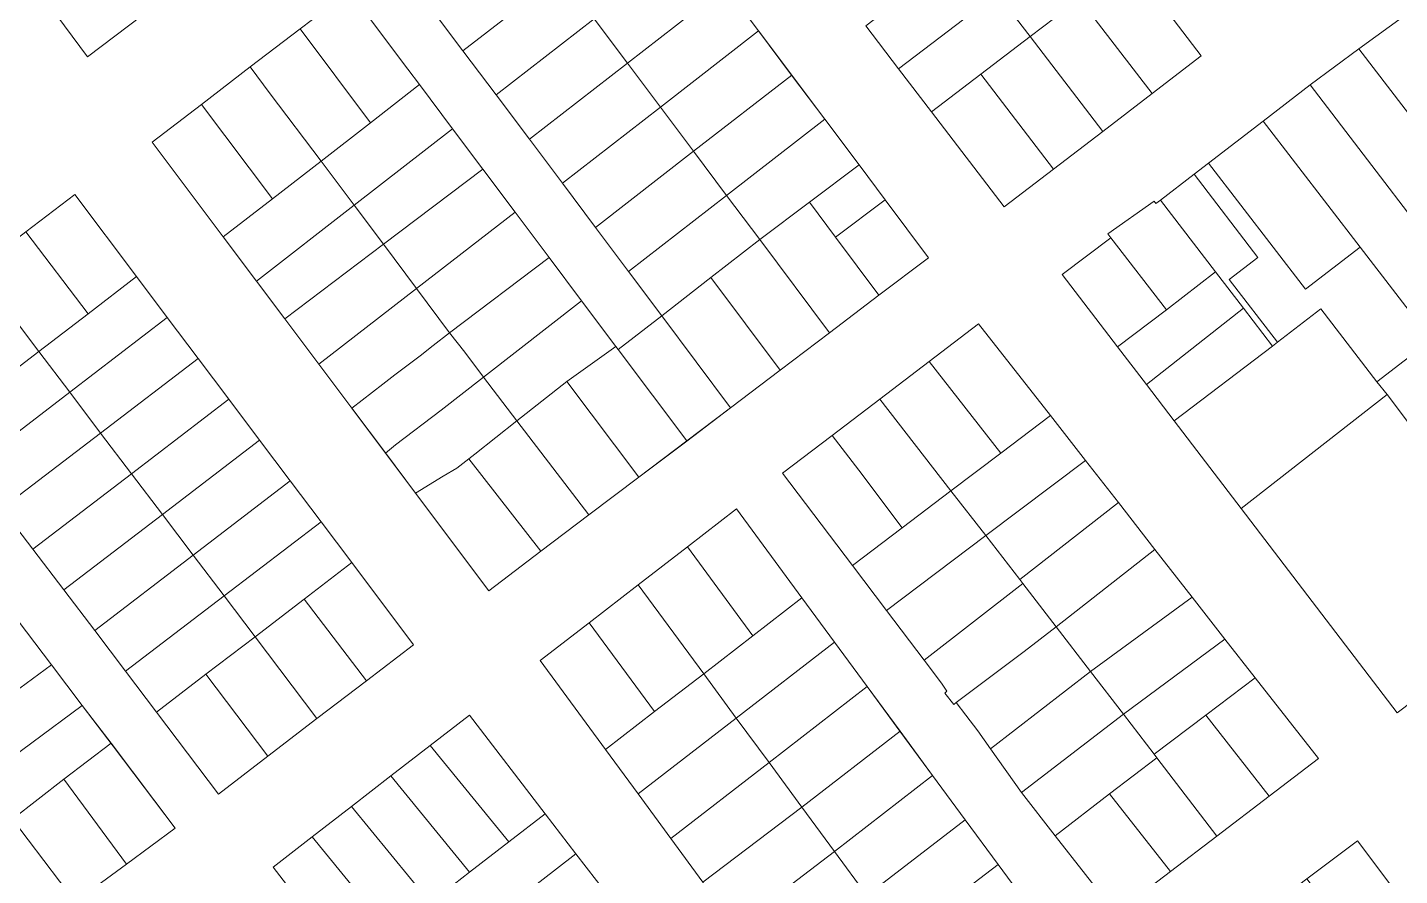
# Model space of a CAD drawing. Header units: metres. Extents: x 3873 to 16340, y -5213 to 3289.
# Drawn here: x 4429 to 4727.4, y 803.4 to 987.9 of the extents above; entities that cross this region are included whole.
import ezdxf

# ---------------------------------------------------------------- set-up
doc = ezdxf.new("R2010")
doc.units = ezdxf.units.M
doc.layers.add('CONTEXTO-MANZANAS', color=8, linetype='Continuous', lineweight=0, plot=False)
doc.layers.add('CONTEXTO-PARCELAS', color=9, linetype='Continuous', lineweight=0, plot=False)

msp = doc.modelspace()

# ---------------------------------------------------------------- linework, layer by layer
at = {"layer": 'CONTEXTO-MANZANAS'}
for points in [[(4485.44, 1080.67), (4493.66, 1086.95), (4505.41, 1095.85), (4521.38, 1075.13), (4537.6, 1053.76), (4525.91, 1044.92), (4517.78, 1038.76), (4509.82, 1032.73), (4501.85, 1026.7), (4493.85, 1020.63), (4485.88, 1014.6), (4477.91, 1008.57), (4469.94, 1002.54), (4462.13, 996.6), (4454, 990.48), (4442.1, 981.45), (4433.75, 992.67), (4426.28, 1002.67)], [(4668.53, 1002.31), (4684.33, 981.66), (4673.61, 973.46), (4662.88, 965.26), (4652.16, 957.06), (4641.44, 948.85), (4625.64, 969.5), (4618.5, 978.84), (4611.36, 988.17)], [(4580.85, 996.7), (4588.03, 987.1), (4595.23, 977.46), (4602.44, 967.88), (4609.89, 957.97), (4615.59, 950.37), (4625.03, 937.76), (4614.22, 929.67), (4603.5, 921.45), (4592.76, 913.31), (4581.97, 905.17), (4572.43, 897.92), (4561.97, 890.04), (4551.12, 881.86), (4540.72, 873.98), (4529.35, 865.35), (4513.41, 886.6), (4506.9, 895.34), (4499.6, 905.04), (4492.38, 914.63), (4485, 924.48), (4478.83, 932.69), (4471.63, 942.29), (4456.16, 962.92), (4466.91, 971.13), (4477.5, 979.26), (4488.35, 987.54), (4499.07, 995.73)], [(4758.91, 862.98), (4726.94, 838.82), (4693.01, 883.22), (4678.44, 902.29), (4672.38, 910.23), (4666.13, 918.38), (4654.07, 934.17), (4664.63, 942.13), (4663.97, 942.98), (4674.1, 950.1), (4674.47, 949.57), (4675.42, 950.3), (4682.74, 955.93), (4685.92, 958.37), (4697.8, 967.51), (4708, 975.35), (4718.6, 983.17), (4728.85, 990.7)], [(4439.32, 951.51), (4452.75, 933.67), (4459.44, 924.79), (4466.13, 915.88), (4472.82, 907.01), (4479.5, 898.13), (4486.19, 889.26), (4492.88, 880.38), (4499.57, 871.48), (4512.97, 853.6), (4502.75, 845.79), (4492, 837.57), (4481.28, 829.38), (4470.57, 821.17), (4457.07, 838.98), (4450.38, 847.85), (4443.66, 856.73), (4436.94, 865.57), (4430.22, 874.42), (4423.5, 883.26)], [(4428.72, 943.42), (4439.32, 951.51)], [(4614.41, 907.04), (4625.13, 915.23), (4635.88, 923.42), (4651.5, 903.45), (4659.13, 893.7), (4666.28, 884.54), (4674.25, 874.32), (4682.31, 864.01), (4689.47, 854.85), (4696.06, 846.42), (4709.78, 828.88), (4699.06, 820.7), (4687.72, 812.04), (4677.6, 804.32), (4665.72, 795.26), (4652.57, 812.1), (4645.19, 821.51), (4638.47, 831.01), (4635.72, 834.88), (4633.1, 838.35), (4631.03, 841.07), (4630.5, 840.67), (4628.53, 843.13), (4629, 843.51), (4627.85, 845.26), (4624.07, 850.26), (4615.85, 861.1), (4608.44, 870.88), (4593.25, 890.92), (4604.03, 899.13), (4614.41, 907.04)], [(4387.16, 911.38), (4401.44, 892.54), (4416.16, 873.13), (4425.19, 861.23), (4434.25, 849.26), (4440.94, 840.42), (4447.66, 831.57), (4461.13, 813.76), (4450.57, 805.95), (4439.41, 797.7), (4428.57, 789.7), (4417.69, 781.67), (4404.6, 798.95), (4400.18, 804.77), (4393.52, 813.56), (4386.35, 823.04), (4372.72, 841.04), (4360.63, 856.98), (4343.72, 879.29), (4352.32, 885.67), (4364.03, 894.35), (4375.78, 903.07), (4387.16, 911.38)], [(4583.25, 883.18), (4597.47, 863.85), (4604.58, 854.18), (4611.69, 844.52), (4618.78, 834.87), (4625.9, 825.19), (4633, 815.54), (4640.11, 805.87), (4654.32, 786.56), (4643.59, 778.37), (4632.85, 770.18), (4611.39, 753.8), (4602.02, 766.54), (4590.17, 782.65), (4583.17, 792.17), (4575.95, 801.99), (4568.95, 811.51), (4561.83, 821.18), (4554.73, 830.84), (4540.51, 850.17), (4551.19, 858.43), (4561.88, 866.68), (4572.56, 874.93), (4583.25, 883.18)], [(4482.44, 805.26), (4490.98, 811.87), (4499.53, 818.48), (4508.07, 825.09), (4516.61, 831.69), (4525.16, 838.3), (4541.61, 816.89), (4548.31, 808.17), (4555.02, 799.45)], [(4718.29, 811.02), (4734.95, 788.85), (4741.8, 779.73), (4748.08, 771.37), (4754.85, 762.36), (4761.42, 753.61), (4767.99, 744.87), (4784.65, 722.69), (4773.38, 714.38), (4762.03, 706.01), (4751.15, 697.99), (4740.27, 689.97), (4723.72, 712.04), (4717.05, 720.93), (4710.46, 729.71), (4703.84, 738.54), (4697.32, 747.24), (4690.58, 756.22), (4674.37, 777.83), (4685.35, 786.13), (4696.33, 794.42), (4707.31, 802.72), (4718.29, 811.02)], [(4498.92, 783.88), (4482.44, 805.26)]]:
    msp.add_lwpolyline(points, dxfattribs=at)
at = {"layer": 'CONTEXTO-PARCELAS'}
for points in [[(4639.95, 995.24), (4661.39, 1011.65), (4668.53, 1002.31), (4657.81, 994.11), (4647.09, 985.91), (4639.95, 995.24)], [(4639.95, 995.24), (4661.39, 1011.65), (4668.53, 1002.31), (4657.81, 994.11), (4647.09, 985.91), (4639.95, 995.24)], [(4508.6, 1003.01), (4519.32, 1011.23), (4534.44, 991.04), (4523.75, 982.79), (4508.6, 1003.01)], [(4508.6, 1003.01), (4519.32, 1011.23), (4534.44, 991.04), (4523.75, 982.79), (4508.6, 1003.01)], [(4559.5, 980.1), (4552.28, 989.73), (4573.63, 1006.29), (4580.85, 996.7), (4559.5, 980.1)], [(4559.5, 980.1), (4552.28, 989.73), (4573.63, 1006.29), (4580.85, 996.7), (4559.5, 980.1)], [(4439.07, 996.76), (4437.47, 998.82), (4443.85, 1003.82), (4454, 990.48), (4442.1, 981.45), (4433.75, 992.67), (4439.07, 996.76)], [(4439.07, 996.76), (4437.47, 998.82), (4443.85, 1003.82), (4454, 990.48), (4442.1, 981.45), (4433.75, 992.67), (4439.07, 996.76)], [(4439.07, 996.76), (4437.47, 998.82), (4443.85, 1003.82), (4454, 990.48), (4442.1, 981.45), (4433.75, 992.67), (4439.07, 996.76)], [(4639.95, 995.24), (4618.5, 978.84), (4611.36, 988.17), (4632.81, 1004.57), (4639.95, 995.24)], [(4639.95, 995.24), (4618.5, 978.84), (4611.36, 988.17), (4632.81, 1004.57), (4639.95, 995.24)], [(4668.53, 1002.31), (4684.33, 981.66), (4673.61, 973.46), (4657.81, 994.11), (4668.53, 1002.31)], [(4668.53, 1002.31), (4684.33, 981.66), (4673.61, 973.46), (4657.81, 994.11), (4668.53, 1002.31)], [(4530.97, 973.17), (4523.75, 982.79), (4534.44, 991.04), (4545.1, 999.32), (4552.28, 989.73), (4530.97, 973.17)], [(4530.97, 973.17), (4523.75, 982.79), (4534.44, 991.04), (4545.1, 999.32), (4552.28, 989.73), (4530.97, 973.17)], [(4559.5, 980.1), (4580.85, 996.7), (4588.03, 987.1), (4566.69, 970.54), (4559.5, 980.1)], [(4559.5, 980.1), (4580.85, 996.7), (4588.03, 987.1), (4566.69, 970.54), (4559.5, 980.1)], [(4488.35, 987.54), (4499.07, 995.73), (4511.75, 978.79), (4514.28, 975.42), (4503.63, 967.13), (4488.35, 987.54)], [(4488.35, 987.54), (4499.07, 995.73), (4511.75, 978.79), (4514.28, 975.42), (4503.63, 967.13), (4488.35, 987.54)], [(4639.95, 995.24), (4647.09, 985.91), (4636.36, 977.71), (4625.64, 969.5), (4618.5, 978.84), (4639.95, 995.24)], [(4639.95, 995.24), (4647.09, 985.91), (4636.36, 977.71), (4625.64, 969.5), (4618.5, 978.84), (4639.95, 995.24)], [(4673.61, 973.46), (4662.88, 965.26), (4647.09, 985.91), (4657.81, 994.11), (4673.61, 973.46)], [(4673.61, 973.46), (4662.88, 965.26), (4647.09, 985.91), (4657.81, 994.11), (4673.61, 973.46)], [(4538.19, 963.57), (4530.97, 973.17), (4552.28, 989.73), (4559.5, 980.1), (4538.19, 963.57)], [(4538.19, 963.57), (4530.97, 973.17), (4552.28, 989.73), (4559.5, 980.1), (4538.19, 963.57)], [(4718.6, 983.17), (4728.85, 990.7), (4746.72, 967.26), (4755.85, 955.32), (4764.97, 943.32), (4755.06, 935.7), (4718.6, 983.17)], [(4718.6, 983.17), (4728.85, 990.7), (4746.72, 967.26), (4755.85, 955.32), (4764.97, 943.32), (4755.06, 935.7), (4718.6, 983.17)], [(4492.88, 958.79), (4481.85, 973.42), (4477.5, 979.26), (4488.35, 987.54), (4503.63, 967.13), (4492.88, 958.79)], [(4492.88, 958.79), (4481.85, 973.42), (4477.5, 979.26), (4488.35, 987.54), (4503.63, 967.13), (4492.88, 958.79)], [(4566.69, 970.54), (4588.03, 987.1), (4595.25, 977.48), (4573.91, 960.92), (4566.69, 970.54)], [(4566.69, 970.54), (4588.03, 987.1), (4595.25, 977.48), (4573.91, 960.92), (4566.69, 970.54)], [(4662.88, 965.26), (4652.16, 957.06), (4636.36, 977.71), (4647.09, 985.91), (4662.88, 965.26)], [(4662.88, 965.26), (4652.16, 957.06), (4636.36, 977.71), (4647.09, 985.91), (4662.88, 965.26)], [(4708, 975.35), (4718.6, 983.17), (4755.06, 935.7), (4744.47, 927.67), (4708, 975.35)], [(4708, 975.35), (4718.6, 983.17), (4755.06, 935.7), (4744.47, 927.67), (4708, 975.35)], [(4481.85, 973.42), (4492.88, 958.79), (4482.32, 950.57), (4466.91, 971.13), (4477.5, 979.26), (4481.85, 973.42)], [(4481.85, 973.42), (4492.88, 958.79), (4482.32, 950.57), (4466.91, 971.13), (4477.5, 979.26), (4481.85, 973.42)], [(4538.19, 963.57), (4559.5, 980.1), (4566.69, 970.54), (4545.38, 953.98), (4538.19, 963.57)], [(4538.19, 963.57), (4559.5, 980.1), (4566.69, 970.54), (4545.38, 953.98), (4538.19, 963.57)], [(4573.91, 960.92), (4595.25, 977.48), (4602.44, 967.88), (4581.1, 951.32), (4573.91, 960.92)], [(4573.91, 960.92), (4595.25, 977.48), (4602.44, 967.88), (4581.1, 951.32), (4573.91, 960.92)], [(4652.16, 957.06), (4641.44, 948.85), (4625.64, 969.5), (4636.36, 977.71), (4652.16, 957.06)], [(4652.16, 957.06), (4641.44, 948.85), (4625.64, 969.5), (4636.36, 977.71), (4652.16, 957.06)], [(4492.88, 958.79), (4503.63, 967.13), (4514.28, 975.42), (4521.5, 965.82), (4500.1, 949.2), (4492.88, 958.79)], [(4492.88, 958.79), (4503.63, 967.13), (4514.28, 975.42), (4521.5, 965.82), (4500.1, 949.2), (4492.88, 958.79)], [(4744.47, 927.67), (4735.66, 920.98), (4734.38, 919.95), (4718.89, 940.09), (4697.8, 967.51), (4708, 975.35), (4744.47, 927.67)], [(4744.47, 927.67), (4735.66, 920.98), (4734.38, 919.95), (4718.89, 940.09), (4697.8, 967.51), (4708, 975.35), (4744.47, 927.67)], [(4456.16, 962.92), (4466.91, 971.13), (4482.32, 950.57), (4471.63, 942.29), (4456.16, 962.92)], [(4456.16, 962.92), (4466.91, 971.13), (4482.32, 950.57), (4471.63, 942.29), (4456.16, 962.92)], [(4545.38, 953.98), (4566.69, 970.54), (4573.91, 960.92), (4552.57, 944.38), (4545.38, 953.98)], [(4545.38, 953.98), (4566.69, 970.54), (4573.91, 960.92), (4552.57, 944.38), (4545.38, 953.98)], [(4581.1, 951.32), (4602.44, 967.88), (4609.89, 957.97), (4599.09, 949.88), (4588.32, 941.73), (4581.1, 951.32)], [(4581.1, 951.32), (4602.44, 967.88), (4609.89, 957.97), (4599.09, 949.88), (4588.32, 941.73), (4581.1, 951.32)], [(4697.8, 967.51), (4718.89, 940.09), (4707, 930.94), (4685.91, 958.37), (4697.8, 967.51)], [(4697.8, 967.51), (4718.89, 940.09), (4707, 930.94), (4685.91, 958.37), (4697.8, 967.51)], [(4506.5, 940.73), (4500.1, 949.2), (4521.5, 965.82), (4528.07, 957.07), (4506.5, 940.73)], [(4506.5, 940.73), (4500.1, 949.2), (4521.5, 965.82), (4528.07, 957.07), (4506.5, 940.73)], [(4552.57, 944.38), (4573.91, 960.92), (4581.1, 951.32), (4559.78, 934.76), (4552.57, 944.38)], [(4552.57, 944.38), (4573.91, 960.92), (4581.1, 951.32), (4559.78, 934.76), (4552.57, 944.38)], [(4478.85, 932.7), (4471.63, 942.29), (4482.32, 950.57), (4492.88, 958.79), (4500.1, 949.2), (4478.85, 932.7)], [(4478.85, 932.7), (4471.63, 942.29), (4482.32, 950.57), (4492.88, 958.79), (4500.1, 949.2), (4478.85, 932.7)], [(4604.78, 942.28), (4599.09, 949.88), (4609.89, 957.97), (4615.59, 950.37), (4604.78, 942.28)], [(4604.78, 942.28), (4599.09, 949.88), (4609.89, 957.97), (4615.59, 950.37), (4604.78, 942.28)], [(4685.91, 958.37), (4707, 930.94), (4718.89, 940.09), (4734.38, 919.95), (4722.49, 910.81), (4710.3, 926.66), (4700.86, 919.4), (4690.37, 933.04), (4696.64, 937.85), (4682.74, 955.93), (4685.91, 958.37)], [(4685.91, 958.37), (4707, 930.94), (4718.89, 940.09), (4734.38, 919.95), (4722.49, 910.81), (4710.3, 926.66), (4700.86, 919.4), (4690.37, 933.04), (4696.64, 937.85), (4682.74, 955.93), (4685.91, 958.37)], [(4506.5, 940.73), (4528.07, 957.07), (4535.13, 947.67), (4513.66, 931.07), (4506.5, 940.73)], [(4506.5, 940.73), (4528.07, 957.07), (4535.13, 947.67), (4513.66, 931.07), (4506.5, 940.73)], [(4682.74, 955.93), (4696.64, 937.85), (4690.37, 933.04), (4700.86, 919.4), (4699.78, 918.57), (4693.47, 926.78), (4687.41, 934.68), (4675.42, 950.3), (4682.74, 955.93)], [(4682.74, 955.93), (4696.64, 937.85), (4690.37, 933.04), (4700.86, 919.4), (4699.78, 918.57), (4693.47, 926.78), (4687.41, 934.68), (4675.42, 950.3), (4682.74, 955.93)], [(4428.72, 943.42), (4439.32, 951.51), (4452.75, 933.67), (4442.22, 925.6), (4428.72, 943.42)], [(4428.72, 943.42), (4439.32, 951.51), (4452.75, 933.67), (4442.22, 925.6), (4428.72, 943.42)], [(4428.72, 943.42), (4439.32, 951.51), (4452.75, 933.67), (4442.22, 925.6), (4428.72, 943.42)], [(4478.85, 932.7), (4500.1, 949.2), (4506.5, 940.73), (4485, 924.48), (4478.85, 932.7)], [(4478.85, 932.7), (4500.1, 949.2), (4506.5, 940.73), (4485, 924.48), (4478.85, 932.7)], [(4566.97, 925.17), (4559.78, 934.76), (4581.1, 951.32), (4588.32, 941.73), (4577.66, 933.45), (4566.97, 925.17)], [(4566.97, 925.17), (4559.78, 934.76), (4581.1, 951.32), (4588.32, 941.73), (4577.66, 933.45), (4566.97, 925.17)], [(4588.32, 941.73), (4599.09, 949.88), (4604.78, 942.28), (4614.22, 929.67), (4603.5, 921.45), (4588.32, 941.73)], [(4588.32, 941.73), (4599.09, 949.88), (4604.78, 942.28), (4614.22, 929.67), (4603.5, 921.45), (4588.32, 941.73)], [(4604.78, 942.28), (4615.59, 950.37), (4625.03, 937.76), (4614.22, 929.67), (4604.78, 942.28)], [(4604.78, 942.28), (4615.59, 950.37), (4625.03, 937.76), (4614.22, 929.67), (4604.78, 942.28)], [(4674.1, 950.1), (4674.47, 949.57), (4675.42, 950.3), (4687.41, 934.68), (4676.78, 926.45), (4664.63, 942.13), (4663.97, 942.98), (4674.1, 950.1)], [(4674.1, 950.1), (4674.47, 949.57), (4675.42, 950.3), (4687.41, 934.68), (4676.78, 926.45), (4664.63, 942.13), (4663.97, 942.98), (4674.1, 950.1)], [(4513.66, 931.07), (4535.13, 947.67), (4542.5, 937.82), (4520.85, 921.42), (4513.66, 931.07)], [(4513.66, 931.07), (4535.13, 947.67), (4542.5, 937.82), (4520.85, 921.42), (4513.66, 931.07)], [(4418, 935.2), (4428.72, 943.42), (4442.22, 925.6), (4431.5, 917.38), (4418, 935.2)], [(4418, 935.2), (4428.72, 943.42), (4442.22, 925.6), (4431.5, 917.38), (4418, 935.2)], [(4418, 935.2), (4428.72, 943.42), (4442.22, 925.6), (4431.5, 917.38), (4418, 935.2)], [(4485, 924.48), (4506.5, 940.73), (4513.66, 931.07), (4492.38, 914.63), (4485, 924.48)], [(4485, 924.48), (4506.5, 940.73), (4513.66, 931.07), (4492.38, 914.63), (4485, 924.48)], [(4577.66, 933.45), (4588.32, 941.73), (4603.5, 921.45), (4592.75, 913.32), (4577.66, 933.45)], [(4577.66, 933.45), (4588.32, 941.73), (4603.5, 921.45), (4592.75, 913.32), (4577.66, 933.45)], [(4666.13, 918.38), (4654.07, 934.17), (4664.63, 942.13), (4676.78, 926.45), (4666.13, 918.38)], [(4666.13, 918.38), (4654.07, 934.17), (4664.63, 942.13), (4676.78, 926.45), (4666.13, 918.38)], [(4528.25, 911.82), (4524.13, 917.23), (4520.85, 921.42), (4542.5, 937.82), (4549.53, 928.42), (4528.25, 911.82)], [(4528.25, 911.82), (4524.13, 917.23), (4520.85, 921.42), (4542.5, 937.82), (4549.53, 928.42), (4528.25, 911.82)], [(4407.28, 927.01), (4418, 935.2), (4431.5, 917.38), (4420.78, 909.2), (4407.28, 927.01)], [(4407.28, 927.01), (4418, 935.2), (4431.5, 917.38), (4420.78, 909.2), (4407.28, 927.01)], [(4407.28, 927.01), (4418, 935.2), (4431.5, 917.38), (4420.78, 909.2), (4407.28, 927.01)], [(4666.13, 918.38), (4676.78, 926.45), (4687.41, 934.68), (4693.47, 926.78), (4672.38, 910.23), (4666.13, 918.38)], [(4666.13, 918.38), (4676.78, 926.45), (4687.41, 934.68), (4693.47, 926.78), (4672.38, 910.23), (4666.13, 918.38)], [(4431.5, 917.38), (4442.22, 925.6), (4452.75, 933.67), (4459.44, 924.79), (4438.22, 908.54), (4431.5, 917.38)], [(4431.5, 917.38), (4442.22, 925.6), (4452.75, 933.67), (4459.44, 924.79), (4438.22, 908.54), (4431.5, 917.38)], [(4431.5, 917.38), (4442.22, 925.6), (4452.75, 933.67), (4459.44, 924.79), (4438.22, 908.54), (4431.5, 917.38)], [(4508.97, 912.29), (4506.35, 910.26), (4499.6, 905.04), (4492.38, 914.63), (4513.66, 931.07), (4520.85, 921.42), (4517.28, 918.7), (4514.41, 916.48), (4508.97, 912.29)], [(4508.97, 912.29), (4506.35, 910.26), (4499.6, 905.04), (4492.38, 914.63), (4513.66, 931.07), (4520.85, 921.42), (4517.28, 918.7), (4514.41, 916.48), (4508.97, 912.29)], [(4566.97, 925.17), (4577.66, 933.45), (4592.75, 913.32), (4581.97, 905.17), (4566.97, 925.17)], [(4566.97, 925.17), (4577.66, 933.45), (4592.75, 913.32), (4581.97, 905.17), (4566.97, 925.17)], [(4528.25, 911.82), (4549.53, 928.42), (4557.03, 918.45), (4546.32, 910.85), (4535.5, 902.35), (4528.25, 911.82)], [(4528.25, 911.82), (4549.53, 928.42), (4557.03, 918.45), (4546.32, 910.85), (4535.5, 902.35), (4528.25, 911.82)], [(4557.5, 917.82), (4566.97, 925.17), (4581.97, 905.17), (4572.41, 897.95), (4557.5, 917.82)], [(4557.5, 917.82), (4566.97, 925.17), (4581.97, 905.17), (4572.41, 897.95), (4557.5, 917.82)], [(4678.44, 902.29), (4672.38, 910.23), (4693.47, 926.78), (4699.78, 918.57), (4678.44, 902.29)], [(4678.44, 902.29), (4672.38, 910.23), (4693.47, 926.78), (4699.78, 918.57), (4678.44, 902.29)], [(4724.73, 908.04), (4693.01, 883.22), (4678.44, 902.29), (4699.78, 918.57), (4700.86, 919.4), (4710.3, 926.66), (4722.49, 910.81), (4724.73, 908.04)], [(4724.73, 908.04), (4693.01, 883.22), (4678.44, 902.29), (4699.78, 918.57), (4700.86, 919.4), (4710.3, 926.66), (4722.49, 910.81), (4724.73, 908.04)], [(4438.22, 908.54), (4459.44, 924.79), (4466.13, 915.88), (4444.94, 899.67), (4438.22, 908.54)], [(4438.22, 908.54), (4459.44, 924.79), (4466.13, 915.88), (4444.94, 899.67), (4438.22, 908.54)], [(4438.22, 908.54), (4459.44, 924.79), (4466.13, 915.88), (4444.94, 899.67), (4438.22, 908.54)], [(4625.13, 915.23), (4635.88, 923.42), (4651.5, 903.45), (4640.72, 895.29), (4625.13, 915.23)], [(4625.13, 915.23), (4635.88, 923.42), (4651.5, 903.45), (4640.72, 895.29), (4625.13, 915.23)], [(4625.13, 915.23), (4635.88, 923.42), (4651.5, 903.45), (4640.72, 895.29), (4625.13, 915.23)], [(4508.97, 912.29), (4514.41, 916.48), (4517.28, 918.7), (4520.85, 921.42), (4524.13, 917.23), (4528.25, 911.82), (4519, 904.63), (4509.1, 897.13), (4506.88, 895.32), (4499.6, 905.04), (4506.35, 910.26), (4508.97, 912.29)], [(4508.97, 912.29), (4514.41, 916.48), (4517.28, 918.7), (4520.85, 921.42), (4524.13, 917.23), (4528.25, 911.82), (4519, 904.63), (4509.1, 897.13), (4506.88, 895.32), (4499.6, 905.04), (4506.35, 910.26), (4508.97, 912.29)], [(4743.1, 883.6), (4724.73, 908.04), (4722.49, 910.81), (4734.38, 919.95), (4735.66, 920.98), (4772.6, 873.32), (4770.63, 871.82), (4754.53, 892.73), (4743.1, 883.6)], [(4743.1, 883.6), (4724.73, 908.04), (4722.49, 910.81), (4734.38, 919.95), (4735.66, 920.98), (4772.6, 873.32), (4770.63, 871.82), (4754.53, 892.73), (4743.1, 883.6)], [(4416.78, 892.13), (4410.07, 901.01), (4420.78, 909.2), (4431.5, 917.38), (4438.22, 908.54), (4416.78, 892.13)], [(4416.78, 892.13), (4410.07, 901.01), (4420.78, 909.2), (4431.5, 917.38), (4438.22, 908.54), (4416.78, 892.13)], [(4416.78, 892.13), (4410.07, 901.01), (4420.78, 909.2), (4431.5, 917.38), (4438.22, 908.54), (4416.78, 892.13)], [(4561.97, 890.04), (4546.32, 910.85), (4557.03, 918.45), (4557.5, 917.82), (4572.41, 897.95), (4561.97, 890.04)], [(4561.97, 890.04), (4546.32, 910.85), (4557.03, 918.45), (4557.5, 917.82), (4572.41, 897.95), (4561.97, 890.04)], [(4444.94, 899.67), (4466.13, 915.88), (4472.82, 907.01), (4451.66, 890.82), (4444.94, 899.67)], [(4444.94, 899.67), (4466.13, 915.88), (4472.82, 907.01), (4451.66, 890.82), (4444.94, 899.67)], [(4444.94, 899.67), (4466.13, 915.88), (4472.82, 907.01), (4451.66, 890.82), (4444.94, 899.67)], [(4614.41, 907.04), (4625.13, 915.23), (4640.72, 895.29), (4629.88, 887.1), (4614.41, 907.04)], [(4614.41, 907.04), (4625.13, 915.23), (4640.72, 895.29), (4629.88, 887.1), (4614.41, 907.04)], [(4614.41, 907.04), (4625.13, 915.23), (4640.72, 895.29), (4629.88, 887.1), (4614.41, 907.04)], [(4519, 904.63), (4528.25, 911.82), (4535.5, 902.35), (4526.35, 895.1), (4525, 894.04), (4522.44, 892.04), (4519.44, 890.26), (4513.41, 886.6), (4506.88, 895.32), (4509.1, 897.13), (4519, 904.63)], [(4519, 904.63), (4528.25, 911.82), (4535.5, 902.35), (4526.35, 895.1), (4525, 894.04), (4522.44, 892.04), (4519.44, 890.26), (4513.41, 886.6), (4506.88, 895.32), (4509.1, 897.13), (4519, 904.63)], [(4535.5, 902.35), (4546.32, 910.85), (4561.97, 890.04), (4551.13, 881.85), (4535.5, 902.35)], [(4535.5, 902.35), (4546.32, 910.85), (4561.97, 890.04), (4551.13, 881.85), (4535.5, 902.35)], [(4416.78, 892.13), (4438.22, 908.54), (4444.94, 899.67), (4423.5, 883.26), (4416.78, 892.13)], [(4416.78, 892.13), (4438.22, 908.54), (4444.94, 899.67), (4423.5, 883.26), (4416.78, 892.13)], [(4416.78, 892.13), (4438.22, 908.54), (4444.94, 899.67), (4423.5, 883.26), (4416.78, 892.13)], [(4726.94, 838.82), (4693.01, 883.22), (4724.73, 908.04), (4743.1, 883.6), (4758.91, 862.98), (4726.94, 838.82)], [(4726.94, 838.82), (4693.01, 883.22), (4724.73, 908.04), (4743.1, 883.6), (4758.91, 862.98), (4726.94, 838.82)], [(4458.38, 881.98), (4451.66, 890.82), (4472.82, 907.01), (4479.5, 898.13), (4458.38, 881.98)], [(4458.38, 881.98), (4451.66, 890.82), (4472.82, 907.01), (4479.5, 898.13), (4458.38, 881.98)], [(4458.38, 881.98), (4451.66, 890.82), (4472.82, 907.01), (4479.5, 898.13), (4458.38, 881.98)], [(4619.25, 879.04), (4609.85, 891.57), (4604.03, 899.13), (4614.41, 907.04), (4629.88, 887.1), (4619.25, 879.04)], [(4619.25, 879.04), (4609.85, 891.57), (4604.03, 899.13), (4614.41, 907.04), (4629.88, 887.1), (4619.25, 879.04)], [(4619.25, 879.04), (4609.85, 891.57), (4604.03, 899.13), (4614.41, 907.04), (4629.88, 887.1), (4619.25, 879.04)], [(4540.72, 873.98), (4525, 894.04), (4526.35, 895.1), (4535.5, 902.35), (4551.13, 881.85), (4540.72, 873.98)], [(4540.72, 873.98), (4525, 894.04), (4526.35, 895.1), (4535.5, 902.35), (4551.13, 881.85), (4540.72, 873.98)], [(4629.88, 887.1), (4640.72, 895.29), (4651.5, 903.45), (4659.13, 893.7), (4637.44, 877.35), (4629.88, 887.1)], [(4629.88, 887.1), (4640.72, 895.29), (4651.5, 903.45), (4659.13, 893.7), (4637.44, 877.35), (4629.88, 887.1)], [(4629.88, 887.1), (4640.72, 895.29), (4651.5, 903.45), (4659.13, 893.7), (4637.44, 877.35), (4629.88, 887.1)], [(4423.5, 883.26), (4444.94, 899.67), (4451.66, 890.82), (4430.22, 874.42), (4423.5, 883.26)], [(4423.5, 883.26), (4444.94, 899.67), (4451.66, 890.82), (4430.22, 874.42), (4423.5, 883.26)], [(4423.5, 883.26), (4444.94, 899.67), (4451.66, 890.82), (4430.22, 874.42), (4423.5, 883.26)], [(4593.25, 890.92), (4604.03, 899.13), (4609.85, 891.57), (4619.25, 879.04), (4608.44, 870.88), (4593.25, 890.92)], [(4593.25, 890.92), (4604.03, 899.13), (4609.85, 891.57), (4619.25, 879.04), (4608.44, 870.88), (4593.25, 890.92)], [(4593.25, 890.92), (4604.03, 899.13), (4609.85, 891.57), (4619.25, 879.04), (4608.44, 870.88), (4593.25, 890.92)], [(4458.38, 881.98), (4479.5, 898.13), (4486.19, 889.26), (4465.1, 873.1), (4458.38, 881.98)], [(4458.38, 881.98), (4479.5, 898.13), (4486.19, 889.26), (4465.1, 873.1), (4458.38, 881.98)], [(4458.38, 881.98), (4479.5, 898.13), (4486.19, 889.26), (4465.1, 873.1), (4458.38, 881.98)], [(4529.35, 865.35), (4513.41, 886.6), (4519.44, 890.26), (4522.44, 892.04), (4525, 894.04), (4540.72, 873.98), (4529.35, 865.35)], [(4529.35, 865.35), (4513.41, 886.6), (4519.44, 890.26), (4522.44, 892.04), (4525, 894.04), (4540.72, 873.98), (4529.35, 865.35)], [(4637.44, 877.35), (4659.13, 893.7), (4666.28, 884.54), (4644.88, 867.79), (4637.44, 877.35)], [(4637.44, 877.35), (4659.13, 893.7), (4666.28, 884.54), (4644.88, 867.79), (4637.44, 877.35)], [(4637.44, 877.35), (4659.13, 893.7), (4666.28, 884.54), (4644.88, 867.79), (4637.44, 877.35)], [(4436.94, 865.57), (4430.22, 874.42), (4451.66, 890.82), (4458.38, 881.98), (4436.94, 865.57)], [(4436.94, 865.57), (4430.22, 874.42), (4451.66, 890.82), (4458.38, 881.98), (4436.94, 865.57)], [(4436.94, 865.57), (4430.22, 874.42), (4451.66, 890.82), (4458.38, 881.98), (4436.94, 865.57)], [(4465.1, 873.1), (4486.19, 889.26), (4492.88, 880.38), (4471.82, 864.26), (4465.1, 873.1)], [(4465.1, 873.1), (4486.19, 889.26), (4492.88, 880.38), (4471.82, 864.26), (4465.1, 873.1)], [(4465.1, 873.1), (4486.19, 889.26), (4492.88, 880.38), (4471.82, 864.26), (4465.1, 873.1)], [(4619.25, 879.04), (4629.88, 887.1), (4637.44, 877.35), (4615.85, 861.1), (4608.44, 870.88), (4619.25, 879.04)], [(4619.25, 879.04), (4629.88, 887.1), (4637.44, 877.35), (4615.85, 861.1), (4608.44, 870.88), (4619.25, 879.04)], [(4619.25, 879.04), (4629.88, 887.1), (4637.44, 877.35), (4615.85, 861.1), (4608.44, 870.88), (4619.25, 879.04)], [(4652.75, 857.54), (4645.53, 866.95), (4644.88, 867.79), (4666.28, 884.54), (4674.25, 874.32), (4652.75, 857.54)], [(4652.75, 857.54), (4645.53, 866.95), (4644.88, 867.79), (4666.28, 884.54), (4674.25, 874.32), (4652.75, 857.54)], [(4652.75, 857.54), (4645.53, 866.95), (4644.88, 867.79), (4666.28, 884.54), (4674.25, 874.32), (4652.75, 857.54)], [(4436.94, 865.57), (4458.38, 881.98), (4465.1, 873.1), (4443.66, 856.73), (4436.94, 865.57)], [(4436.94, 865.57), (4458.38, 881.98), (4465.1, 873.1), (4443.66, 856.73), (4436.94, 865.57)], [(4436.94, 865.57), (4458.38, 881.98), (4465.1, 873.1), (4443.66, 856.73), (4436.94, 865.57)], [(4478.53, 855.38), (4471.82, 864.26), (4492.88, 880.38), (4499.57, 871.48), (4489.25, 863.57), (4478.53, 855.38)], [(4478.53, 855.38), (4471.82, 864.26), (4492.88, 880.38), (4499.57, 871.48), (4489.25, 863.57), (4478.53, 855.38)], [(4478.53, 855.38), (4471.82, 864.26), (4492.88, 880.38), (4499.57, 871.48), (4489.25, 863.57), (4478.53, 855.38)], [(4583.25, 883.18), (4597.47, 863.85), (4586.78, 855.6), (4572.56, 874.93), (4583.25, 883.18)], [(4583.25, 883.18), (4597.47, 863.85), (4586.78, 855.6), (4572.56, 874.93), (4583.25, 883.18)], [(4583.25, 883.18), (4597.47, 863.85), (4586.78, 855.6), (4572.56, 874.93), (4583.25, 883.18)], [(4615.85, 861.1), (4637.44, 877.35), (4644.88, 867.79), (4645.53, 866.95), (4624.07, 850.26), (4615.85, 861.1)], [(4615.85, 861.1), (4637.44, 877.35), (4644.88, 867.79), (4645.53, 866.95), (4624.07, 850.26), (4615.85, 861.1)], [(4615.85, 861.1), (4637.44, 877.35), (4644.88, 867.79), (4645.53, 866.95), (4624.07, 850.26), (4615.85, 861.1)], [(4572.56, 874.93), (4586.78, 855.6), (4576.1, 847.34), (4561.88, 866.68), (4572.56, 874.93)], [(4572.56, 874.93), (4586.78, 855.6), (4576.1, 847.34), (4561.88, 866.68), (4572.56, 874.93)], [(4572.56, 874.93), (4586.78, 855.6), (4576.1, 847.34), (4561.88, 866.68), (4572.56, 874.93)], [(4443.66, 856.73), (4465.1, 873.1), (4471.82, 864.26), (4450.38, 847.85), (4443.66, 856.73)], [(4443.66, 856.73), (4465.1, 873.1), (4471.82, 864.26), (4450.38, 847.85), (4443.66, 856.73)], [(4443.66, 856.73), (4465.1, 873.1), (4471.82, 864.26), (4450.38, 847.85), (4443.66, 856.73)], [(4489.25, 863.57), (4499.57, 871.48), (4512.97, 853.6), (4502.75, 845.79), (4489.25, 863.57)], [(4489.25, 863.57), (4499.57, 871.48), (4512.97, 853.6), (4502.75, 845.79), (4489.25, 863.57)], [(4489.25, 863.57), (4499.57, 871.48), (4512.97, 853.6), (4502.75, 845.79), (4489.25, 863.57)], [(4652.75, 857.54), (4674.25, 874.32), (4682.31, 864.01), (4660.22, 847.82), (4652.75, 857.54)], [(4652.75, 857.54), (4674.25, 874.32), (4682.31, 864.01), (4660.22, 847.82), (4652.75, 857.54)], [(4652.75, 857.54), (4674.25, 874.32), (4682.31, 864.01), (4660.22, 847.82), (4652.75, 857.54)], [(4561.88, 866.68), (4576.1, 847.34), (4565.41, 839.09), (4551.19, 858.43), (4561.88, 866.68)], [(4561.88, 866.68), (4576.1, 847.34), (4565.41, 839.09), (4551.19, 858.43), (4561.88, 866.68)], [(4561.88, 866.68), (4576.1, 847.34), (4565.41, 839.09), (4551.19, 858.43), (4561.88, 866.68)], [(4630.5, 840.67), (4628.53, 843.13), (4629, 843.51), (4627.85, 845.26), (4624.07, 850.26), (4645.53, 866.95), (4652.75, 857.54), (4645.82, 852.13), (4631.03, 841.07), (4630.5, 840.67)], [(4630.5, 840.67), (4628.53, 843.13), (4629, 843.51), (4627.85, 845.26), (4624.07, 850.26), (4645.53, 866.95), (4652.75, 857.54), (4645.82, 852.13), (4631.03, 841.07), (4630.5, 840.67)], [(4630.5, 840.67), (4628.53, 843.13), (4629, 843.51), (4627.85, 845.26), (4624.07, 850.26), (4645.53, 866.95), (4652.75, 857.54), (4645.82, 852.13), (4631.03, 841.07), (4630.5, 840.67)], [(4457.07, 838.98), (4450.38, 847.85), (4471.82, 864.26), (4478.53, 855.38), (4467.82, 847.2), (4457.07, 838.98)], [(4457.07, 838.98), (4450.38, 847.85), (4471.82, 864.26), (4478.53, 855.38), (4467.82, 847.2), (4457.07, 838.98)], [(4457.07, 838.98), (4450.38, 847.85), (4471.82, 864.26), (4478.53, 855.38), (4467.82, 847.2), (4457.07, 838.98)], [(4478.53, 855.38), (4489.25, 863.57), (4502.75, 845.79), (4492, 837.57), (4478.53, 855.38)], [(4478.53, 855.38), (4489.25, 863.57), (4502.75, 845.79), (4492, 837.57), (4478.53, 855.38)], [(4478.53, 855.38), (4489.25, 863.57), (4502.75, 845.79), (4492, 837.57), (4478.53, 855.38)], [(4604.58, 854.18), (4583.2, 837.68), (4576.1, 847.34), (4586.78, 855.6), (4597.47, 863.85), (4604.58, 854.18)], [(4604.58, 854.18), (4583.2, 837.68), (4576.1, 847.34), (4586.78, 855.6), (4597.47, 863.85), (4604.58, 854.18)], [(4604.58, 854.18), (4583.2, 837.68), (4576.1, 847.34), (4586.78, 855.6), (4597.47, 863.85), (4604.58, 854.18)], [(4667.38, 838.51), (4660.22, 847.82), (4682.31, 864.01), (4689.47, 854.85), (4667.38, 838.51)], [(4667.38, 838.51), (4660.22, 847.82), (4682.31, 864.01), (4689.47, 854.85), (4667.38, 838.51)], [(4667.38, 838.51), (4660.22, 847.82), (4682.31, 864.01), (4689.47, 854.85), (4667.38, 838.51)], [(4402.91, 845.01), (4425.19, 861.23), (4434.25, 849.26), (4412.19, 833.01), (4407.69, 838.82), (4402.91, 845.01)], [(4402.91, 845.01), (4425.19, 861.23), (4434.25, 849.26), (4412.19, 833.01), (4407.69, 838.82), (4402.91, 845.01)], [(4551.19, 858.43), (4565.41, 839.09), (4554.73, 830.84), (4540.51, 850.17), (4551.19, 858.43)], [(4551.19, 858.43), (4565.41, 839.09), (4554.73, 830.84), (4540.51, 850.17), (4551.19, 858.43)], [(4551.19, 858.43), (4565.41, 839.09), (4554.73, 830.84), (4540.51, 850.17), (4551.19, 858.43)], [(4638.47, 831.01), (4635.72, 834.88), (4633.1, 838.35), (4631.03, 841.07), (4645.82, 852.13), (4652.75, 857.54), (4660.22, 847.82), (4638.47, 831.01)], [(4638.47, 831.01), (4635.72, 834.88), (4633.1, 838.35), (4631.03, 841.07), (4645.82, 852.13), (4652.75, 857.54), (4660.22, 847.82), (4638.47, 831.01)], [(4638.47, 831.01), (4635.72, 834.88), (4633.1, 838.35), (4631.03, 841.07), (4645.82, 852.13), (4652.75, 857.54), (4660.22, 847.82), (4638.47, 831.01)], [(4467.82, 847.2), (4478.53, 855.38), (4492, 837.57), (4481.28, 829.38), (4467.82, 847.2)], [(4467.82, 847.2), (4478.53, 855.38), (4492, 837.57), (4481.28, 829.38), (4467.82, 847.2)], [(4467.82, 847.2), (4478.53, 855.38), (4492, 837.57), (4481.28, 829.38), (4467.82, 847.2)], [(4611.69, 844.52), (4590.32, 828.01), (4583.2, 837.68), (4604.58, 854.18), (4611.69, 844.52)], [(4611.69, 844.52), (4590.32, 828.01), (4583.2, 837.68), (4604.58, 854.18), (4611.69, 844.52)], [(4611.69, 844.52), (4590.32, 828.01), (4583.2, 837.68), (4604.58, 854.18), (4611.69, 844.52)], [(4667.38, 838.51), (4689.47, 854.85), (4696.06, 846.42), (4685.28, 838.29), (4674.06, 829.82), (4667.38, 838.51)], [(4667.38, 838.51), (4689.47, 854.85), (4696.06, 846.42), (4685.28, 838.29), (4674.06, 829.82), (4667.38, 838.51)], [(4667.38, 838.51), (4689.47, 854.85), (4696.06, 846.42), (4685.28, 838.29), (4674.06, 829.82), (4667.38, 838.51)], [(4418.97, 824.2), (4414.6, 829.88), (4412.19, 833.01), (4434.25, 849.26), (4440.94, 840.42), (4418.97, 824.2)], [(4418.97, 824.2), (4414.6, 829.88), (4412.19, 833.01), (4434.25, 849.26), (4440.94, 840.42), (4418.97, 824.2)], [(4638.47, 831.01), (4660.22, 847.82), (4667.38, 838.51), (4645.19, 821.51), (4638.47, 831.01)], [(4638.47, 831.01), (4660.22, 847.82), (4667.38, 838.51), (4645.19, 821.51), (4638.47, 831.01)], [(4638.47, 831.01), (4660.22, 847.82), (4667.38, 838.51), (4645.19, 821.51), (4638.47, 831.01)], [(4457.07, 838.98), (4467.82, 847.2), (4481.28, 829.38), (4470.57, 821.17), (4457.07, 838.98)], [(4457.07, 838.98), (4467.82, 847.2), (4481.28, 829.38), (4470.57, 821.17), (4457.07, 838.98)], [(4457.07, 838.98), (4467.82, 847.2), (4481.28, 829.38), (4470.57, 821.17), (4457.07, 838.98)], [(4554.73, 830.84), (4565.41, 839.09), (4576.1, 847.34), (4583.2, 837.68), (4561.83, 821.18), (4554.73, 830.84)], [(4554.73, 830.84), (4565.41, 839.09), (4576.1, 847.34), (4583.2, 837.68), (4561.83, 821.18), (4554.73, 830.84)], [(4554.73, 830.84), (4565.41, 839.09), (4576.1, 847.34), (4583.2, 837.68), (4561.83, 821.18), (4554.73, 830.84)], [(4618.8, 834.85), (4597.43, 818.34), (4590.32, 828.01), (4611.69, 844.52), (4618.8, 834.85)], [(4618.8, 834.85), (4597.43, 818.34), (4590.32, 828.01), (4611.69, 844.52), (4618.8, 834.85)], [(4618.8, 834.85), (4597.43, 818.34), (4590.32, 828.01), (4611.69, 844.52), (4618.8, 834.85)], [(4699.06, 820.7), (4685.28, 838.29), (4696.06, 846.42), (4709.78, 828.88), (4699.06, 820.7)], [(4699.06, 820.7), (4685.28, 838.29), (4696.06, 846.42), (4709.78, 828.88), (4699.06, 820.7)], [(4699.06, 820.7), (4685.28, 838.29), (4696.06, 846.42), (4709.78, 828.88), (4699.06, 820.7)], [(4418.97, 824.2), (4440.94, 840.42), (4447.25, 832.25), (4436.95, 824.41), (4425.75, 815.71), (4421.5, 820.92), (4418.97, 824.2)], [(4418.97, 824.2), (4440.94, 840.42), (4447.25, 832.25), (4436.95, 824.41), (4425.75, 815.71), (4421.5, 820.92), (4418.97, 824.2)], [(4525.16, 838.3), (4541.61, 816.89), (4533.7, 810.77), (4516.61, 831.69), (4525.16, 838.3)], [(4525.16, 838.3), (4541.61, 816.89), (4533.7, 810.77), (4516.61, 831.69), (4525.16, 838.3)], [(4561.83, 821.18), (4583.2, 837.68), (4590.32, 828.01), (4568.95, 811.51), (4561.83, 821.18)], [(4561.83, 821.18), (4583.2, 837.68), (4590.32, 828.01), (4568.95, 811.51), (4561.83, 821.18)], [(4561.83, 821.18), (4583.2, 837.68), (4590.32, 828.01), (4568.95, 811.51), (4561.83, 821.18)], [(4645.19, 821.51), (4667.38, 838.51), (4674.06, 829.82), (4674.63, 829.07), (4664.38, 821.2), (4652.57, 812.1), (4645.19, 821.51)], [(4645.19, 821.51), (4667.38, 838.51), (4674.06, 829.82), (4674.63, 829.07), (4664.38, 821.2), (4652.57, 812.1), (4645.19, 821.51)], [(4645.19, 821.51), (4667.38, 838.51), (4674.06, 829.82), (4674.63, 829.07), (4664.38, 821.2), (4652.57, 812.1), (4645.19, 821.51)], [(4687.72, 812.04), (4674.63, 829.07), (4674.06, 829.82), (4685.28, 838.29), (4699.06, 820.7), (4687.72, 812.04)], [(4687.72, 812.04), (4674.63, 829.07), (4674.06, 829.82), (4685.28, 838.29), (4699.06, 820.7), (4687.72, 812.04)], [(4687.72, 812.04), (4674.63, 829.07), (4674.06, 829.82), (4685.28, 838.29), (4699.06, 820.7), (4687.72, 812.04)], [(4625.9, 825.19), (4604.53, 808.69), (4597.43, 818.34), (4618.8, 834.85), (4625.9, 825.19)], [(4625.9, 825.19), (4604.53, 808.69), (4597.43, 818.34), (4618.8, 834.85), (4625.9, 825.19)], [(4625.9, 825.19), (4604.53, 808.69), (4597.43, 818.34), (4618.8, 834.85), (4625.9, 825.19)], [(4436.95, 824.41), (4447.25, 832.25), (4461.13, 813.76), (4450.57, 805.95), (4436.95, 824.41)], [(4436.95, 824.41), (4447.25, 832.25), (4461.13, 813.76), (4450.57, 805.95), (4436.95, 824.41)], [(4516.61, 831.69), (4533.7, 810.77), (4525.16, 804.17), (4508.07, 825.09), (4516.61, 831.69)], [(4516.61, 831.69), (4533.7, 810.77), (4525.16, 804.17), (4508.07, 825.09), (4516.61, 831.69)], [(4568.95, 811.51), (4590.32, 828.01), (4597.43, 818.34), (4575.95, 801.99), (4568.95, 811.51)], [(4568.95, 811.51), (4590.32, 828.01), (4597.43, 818.34), (4575.95, 801.99), (4568.95, 811.51)], [(4568.95, 811.51), (4590.32, 828.01), (4597.43, 818.34), (4575.95, 801.99), (4568.95, 811.51)], [(4677.6, 804.32), (4664.38, 821.2), (4674.63, 829.07), (4687.72, 812.04), (4677.6, 804.32)], [(4677.6, 804.32), (4664.38, 821.2), (4674.63, 829.07), (4687.72, 812.04), (4677.6, 804.32)], [(4677.6, 804.32), (4664.38, 821.2), (4674.63, 829.07), (4687.72, 812.04), (4677.6, 804.32)], [(4439.41, 797.7), (4425.75, 815.71), (4436.95, 824.41), (4450.57, 805.95), (4439.41, 797.7)], [(4439.41, 797.7), (4425.75, 815.71), (4436.95, 824.41), (4450.57, 805.95), (4439.41, 797.7)], [(4508.07, 825.09), (4525.16, 804.17), (4521.84, 801.6), (4516.61, 797.56), (4499.53, 818.48), (4508.07, 825.09)], [(4508.07, 825.09), (4525.16, 804.17), (4521.84, 801.6), (4516.61, 797.56), (4499.53, 818.48), (4508.07, 825.09)], [(4611.59, 799.09), (4604.53, 808.69), (4625.9, 825.19), (4633, 815.54), (4611.59, 799.09)], [(4611.59, 799.09), (4604.53, 808.69), (4625.9, 825.19), (4633, 815.54), (4611.59, 799.09)], [(4611.59, 799.09), (4604.53, 808.69), (4625.9, 825.19), (4633, 815.54), (4611.59, 799.09)], [(4665.72, 795.26), (4652.57, 812.1), (4664.38, 821.2), (4677.6, 804.32), (4665.72, 795.26)], [(4665.72, 795.26), (4652.57, 812.1), (4664.38, 821.2), (4677.6, 804.32), (4665.72, 795.26)], [(4665.72, 795.26), (4652.57, 812.1), (4664.38, 821.2), (4677.6, 804.32), (4665.72, 795.26)], [(4499.53, 818.48), (4516.61, 797.56), (4508.07, 790.95), (4490.98, 811.87), (4499.53, 818.48)], [(4499.53, 818.48), (4516.61, 797.56), (4508.07, 790.95), (4490.98, 811.87), (4499.53, 818.48)], [(4575.95, 801.99), (4597.43, 818.34), (4604.53, 808.69), (4583.06, 792.32), (4575.95, 801.99)], [(4575.95, 801.99), (4597.43, 818.34), (4604.53, 808.69), (4583.06, 792.32), (4575.95, 801.99)], [(4575.95, 801.99), (4597.43, 818.34), (4604.53, 808.69), (4583.06, 792.32), (4575.95, 801.99)], [(4428.55, 789.69), (4421.42, 799.34), (4415.28, 807.65), (4425.75, 815.71), (4439.41, 797.7), (4428.55, 789.69)], [(4428.55, 789.69), (4421.42, 799.34), (4415.28, 807.65), (4425.75, 815.71), (4439.41, 797.7), (4428.55, 789.69)], [(4541.61, 816.89), (4548.31, 808.17), (4528.57, 792.9), (4521.84, 801.6), (4525.16, 804.17), (4533.7, 810.77), (4541.61, 816.89)], [(4541.61, 816.89), (4548.31, 808.17), (4528.57, 792.9), (4521.84, 801.6), (4525.16, 804.17), (4533.7, 810.77), (4541.61, 816.89)], [(4640.11, 805.87), (4629.4, 797.65), (4618.7, 789.43), (4611.59, 799.09), (4633, 815.54), (4640.11, 805.87)], [(4640.11, 805.87), (4629.4, 797.65), (4618.7, 789.43), (4611.59, 799.09), (4633, 815.54), (4640.11, 805.87)], [(4640.11, 805.87), (4629.4, 797.65), (4618.7, 789.43), (4611.59, 799.09), (4633, 815.54), (4640.11, 805.87)], [(4490.98, 811.87), (4508.07, 790.95), (4498.92, 783.88), (4482.44, 805.26), (4490.98, 811.87)], [(4490.98, 811.87), (4508.07, 790.95), (4498.92, 783.88), (4482.44, 805.26), (4490.98, 811.87)], [(4583.06, 792.32), (4604.53, 808.69), (4611.59, 799.09), (4590.17, 782.65), (4583.06, 792.32)], [(4583.06, 792.32), (4604.53, 808.69), (4611.59, 799.09), (4590.17, 782.65), (4583.06, 792.32)], [(4583.06, 792.32), (4604.53, 808.69), (4611.59, 799.09), (4590.17, 782.65), (4583.06, 792.32)], [(4734.95, 788.85), (4723.85, 780.69), (4707.31, 802.72), (4718.29, 811.02), (4734.95, 788.85)], [(4734.95, 788.85), (4723.85, 780.69), (4707.31, 802.72), (4718.29, 811.02), (4734.95, 788.85)], [(4734.95, 788.85), (4723.85, 780.69), (4707.31, 802.72), (4718.29, 811.02), (4734.95, 788.85)], [(4555.02, 799.45), (4535.29, 784.2), (4528.57, 792.9), (4548.31, 808.17), (4555.02, 799.45)], [(4555.02, 799.45), (4535.29, 784.2), (4528.57, 792.9), (4548.31, 808.17), (4555.02, 799.45)], [(4643.59, 778.37), (4629.4, 797.65), (4640.11, 805.87), (4654.32, 786.56), (4643.59, 778.37)], [(4643.59, 778.37), (4629.4, 797.65), (4640.11, 805.87), (4654.32, 786.56), (4643.59, 778.37)], [(4643.59, 778.37), (4629.4, 797.65), (4640.11, 805.87), (4654.32, 786.56), (4643.59, 778.37)]]:
    msp.add_lwpolyline(points, dxfattribs=at)

doc.saveas('drawing.dxf')
